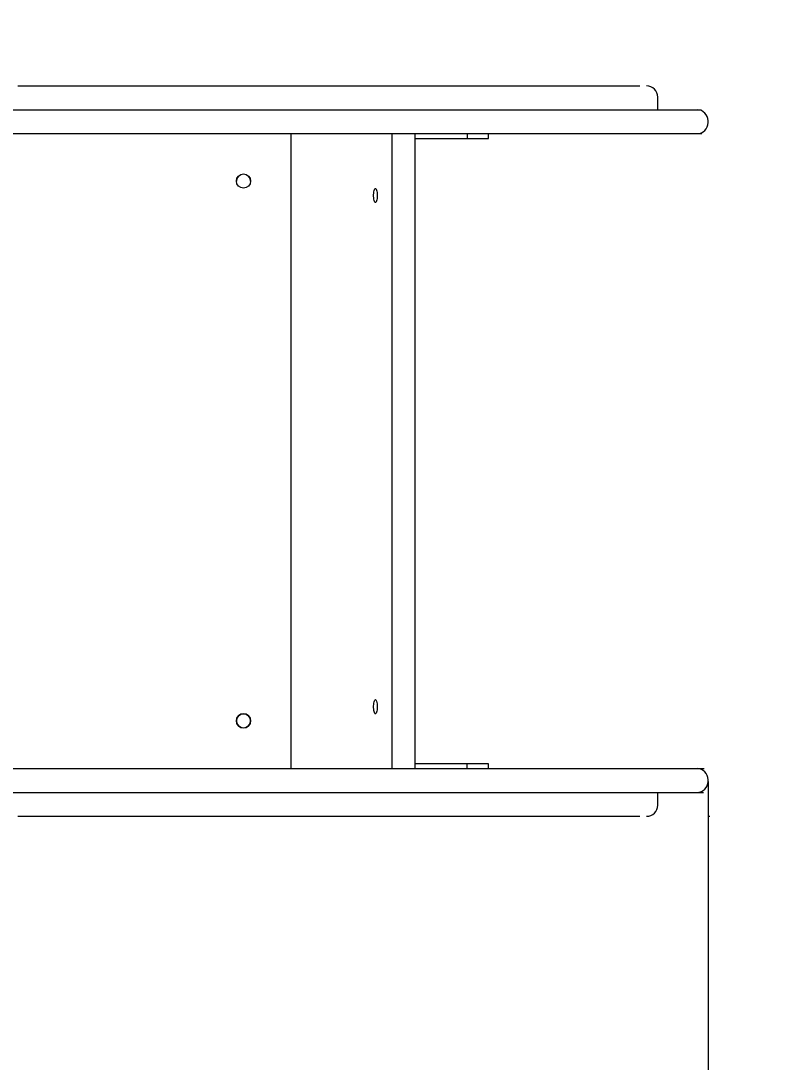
# Model space of a CAD drawing. Header units: millimetres. Extents: x -2605 to 2066, y -2282 to 1821.
# Drawn here: x 133 to 616, y -314 to 342 of the extents above; entities that cross this region are included whole.
import ezdxf

# ---------------------------------------------------------------- set-up
doc = ezdxf.new("R2010")
doc.units = ezdxf.units.MM
for name, color, linetype in [('DIKOM_ОБЪЕКТ', 7, 'Continuous'), ('DIKOM_РАЗМЕР_ЗОНА', 7, 'Continuous'), ('DIKOM_РАЗМЕР_ОБЪЕКТА', 7, 'Continuous')]:
    doc.layers.add(name, color=color, linetype=linetype)
doc.styles.add('style1', font='arialbd.ttf', dxfattribs={"width": 0.8})
doc.dimstyles.new('1-50', dxfattribs={"dimtxt": 300, "dimasz": 200, "dimexe": 100, "dimexo": 0, "dimgap": 100, "dimtad": 1, "dimtxsty": 'style1', "dimcen": 200, "dimclrd": 7, "dimclre": 7, "dimclrt": 7, "dimadec": 1, "dimazin": 2, "dimtfac": 1, "dimtmove": 0, "dimatfit": 2, "dimfxl": 0, "dimlwd": 25, "dimlwe": 18, "dimarcsym": 0})

# ---------------------------------------------------------------- blocks, each defined once
blk = doc.blocks.new('*D9')
at = {"layer": 'Defpoints', "color": 0, "transparency": 16777216}
for p in [(-344.15, -136.43), (565.85, -137.48), (565.85, -753.22)]:
    blk.add_point(p, dxfattribs=at)
at = {"layer": 'DIKOM_РАЗМЕР_ОБЪЕКТА', "color": 7, "lineweight": 18, "transparency": 16777216}
for p, q in [((-344.15, -136.43), (-344.15, -853.22)), ((565.85, -137.48), (565.85, -853.22))]:
    blk.add_line(p, q, dxfattribs=at)
at = {"layer": 'DIKOM_РАЗМЕР_ОБЪЕКТА', "color": 7, "lineweight": 25, "transparency": 16777216}
blk.add_line((-144.15, -753.22), (365.85, -753.22), dxfattribs=at)
at = {"layer": 'DIKOM_РАЗМЕР_ОБЪЕКТА', "color": 7, "transparency": 16777216}
for points in [[(-144.15, -719.89), (-144.15, -786.55), (-344.15, -753.22)], [(365.85, -719.89), (365.85, -786.55), (565.85, -753.22)]]:
    blk.add_solid(points, dxfattribs=at)
at = {"layer": 'DIKOM_РАЗМЕР_ОБЪЕКТА', "color": 7, "transparency": 16777216, "insert": (110.85, -500.05), "char_height": 300, "attachment_point": 5, "style": 'style1'}
blk.add_mtext('{\\fArial|b0|i0|c204|p34;910}', dxfattribs=at)
blk = doc.blocks.new('*D11')
at = {"layer": 'Defpoints', "color": 0, "transparency": 16777216}
for p in [(2065.85, 70.59), (-1844.15, -57.82), (2065.85, -2182)]:
    blk.add_point(p, dxfattribs=at)
at = {"layer": 'DIKOM_РАЗМЕР_ЗОНА', "color": 7, "lineweight": 18, "transparency": 16777216}
for p, q in [((2065.85, 70.59), (2065.85, -2282)), ((-1844.15, -57.82), (-1844.15, -2282))]:
    blk.add_line(p, q, dxfattribs=at)
at = {"layer": 'DIKOM_РАЗМЕР_ЗОНА', "color": 7, "lineweight": 25, "transparency": 16777216}
blk.add_line((-1644.15, -2182), (1865.85, -2182), dxfattribs=at)
at = {"layer": 'DIKOM_РАЗМЕР_ЗОНА', "color": 7, "transparency": 16777216}
for points in [[(-1644.15, -2148.67), (-1644.15, -2215.33), (-1844.15, -2182)], [(1865.85, -2148.67), (1865.85, -2215.33), (2065.85, -2182)]]:
    blk.add_solid(points, dxfattribs=at)
at = {"layer": 'DIKOM_РАЗМЕР_ЗОНА', "color": 7, "transparency": 16777216, "insert": (110.85, -1928.73), "char_height": 300, "attachment_point": 5, "style": 'style1'}
blk.add_mtext('{\\fArial|b0|i0|c204|p34;3910}', dxfattribs=at)
blk = doc.blocks.new('*D12')
at = {"layer": 'Defpoints', "color": 0, "transparency": 16777216}
for p in [(-2154.95, 1820.59), (587.16, 1820.59), (587.16, -1679.41)]:
    blk.add_point(p, dxfattribs=at)
at = {"layer": 'DIKOM_РАЗМЕР_ЗОНА', "color": 7, "lineweight": 18, "transparency": 16777216}
for p, q in [((587.16, 1820.59), (-2254.95, 1820.59)), ((587.16, -1679.41), (-2254.95, -1679.41))]:
    blk.add_line(p, q, dxfattribs=at)
at = {"layer": 'DIKOM_РАЗМЕР_ЗОНА', "color": 7, "lineweight": 25, "transparency": 16777216}
blk.add_line((-2154.95, -1479.41), (-2154.95, 1620.59), dxfattribs=at)
at = {"layer": 'DIKOM_РАЗМЕР_ЗОНА', "color": 7, "transparency": 16777216}
for points in [[(-2188.28, 1620.59), (-2121.62, 1620.59), (-2154.95, 1820.59)], [(-2188.28, -1479.41), (-2121.62, -1479.41), (-2154.95, -1679.41)]]:
    blk.add_solid(points, dxfattribs=at)
at = {"layer": 'DIKOM_РАЗМЕР_ЗОНА', "color": 7, "transparency": 16777216, "insert": (-2408.23, 70.59), "char_height": 300, "attachment_point": 5, "rotation": 90, "style": 'style1'}
blk.add_mtext('{\\fArial|b0|i0|c204|p34;3500}', dxfattribs=at)

msp = doc.modelspace()

# ---------------------------------------------------------------- linework, layer by layer
at = {"layer": 'DIKOM_ОБЪЕКТ', "color": 7, "lineweight": 15}
for p, q in [((130.948, 300.567), (134.825, 300.567)), ((134.825, 300.567), (139.416, 300.567)), ((139.416, 300.567), (150.367, 300.567)), ((150.367, 300.567), (176.705, 300.567)), ((176.705, 300.567), (203.942, 300.567)), ((203.942, 300.567), (216.016, 300.567)), ((216.016, 300.567), (221.338, 300.567)), ((221.338, 300.567), (226.058, 300.567)), ((226.058, 300.567), (228.437, 300.567)), ((228.437, 300.567), (231.175, 300.567)), ((231.175, 300.567), (234.254, 300.567)), ((234.254, 300.567), (237.655, 300.567)), ((237.655, 300.567), (245.349, 300.567)), ((245.349, 300.567), (254.109, 300.567)), ((254.109, 300.567), (263.788, 300.567)), ((263.788, 300.567), (274.237, 300.567)), ((274.237, 300.567), (285.31, 300.567)), ((285.31, 300.567), (296.858, 300.567)), ((296.858, 300.567), (308.733, 300.567)), ((308.733, 300.567), (320.788, 300.567)), ((320.788, 300.567), (332.874, 300.567)), ((332.874, 300.567), (344.844, 300.567)), ((344.844, 300.567), (356.551, 300.567)), ((356.551, 300.567), (367.845, 300.567)), ((367.845, 300.567), (373.292, 300.567)), ((373.292, 300.567), (378.58, 300.567)), ((378.58, 300.567), (383.691, 300.567)), ((383.691, 300.567), (388.608, 300.567)), ((388.608, 300.567), (392.085, 300.567)), ((392.085, 300.567), (395.386, 300.567)), ((395.386, 300.567), (398.52, 300.567)), ((398.52, 300.567), (401.501, 300.567)), ((401.501, 300.567), (404.341, 300.567)), ((404.341, 300.567), (407.051, 300.567)), ((407.051, 300.567), (412.135, 300.567)), ((412.135, 300.567), (416.852, 300.567)), ((416.852, 300.567), (421.298, 300.567)), ((421.298, 300.567), (429.774, 300.567)), ((429.774, 300.567), (447.81, 300.567)), ((447.81, 300.567), (458.942, 300.567)), ((458.942, 300.567), (465.381, 300.567)), ((465.381, 300.567), (472.532, 300.567)), ((472.532, 300.567), (476.656, 300.567)), ((476.656, 300.567), (480.749, 300.567)), ((480.749, 300.567), (484.824, 300.567)), ((484.824, 300.567), (488.894, 300.567)), ((488.894, 300.567), (492.969, 300.567)), ((492.969, 300.567), (497.064, 300.567)), ((497.064, 300.567), (501.19, 300.567)), ((501.19, 300.567), (505.359, 300.567)), ((505.359, 300.567), (509.585, 300.567)), ((509.585, 300.567), (513.878, 300.567)), ((513.878, 300.567), (522.72, 300.567)), ((534.121, 285.567), (534.121, 293.567)), ((115.04, 285.567), (137.669, 285.567)), ((137.669, 285.567), (144.183, 285.567)), ((144.183, 285.567), (149.717, 285.567)), ((149.717, 285.567), (155.541, 285.567)), ((155.541, 285.567), (161.593, 285.567)), ((161.593, 285.567), (167.809, 285.567)), ((167.809, 285.567), (180.48, 285.567)), ((180.48, 285.567), (193.05, 285.567)), ((193.05, 285.567), (205.013, 285.567)), ((205.013, 285.567), (215.863, 285.567)), ((215.863, 285.567), (225.096, 285.567)), ((225.096, 285.567), (227.475, 285.567)), ((227.475, 285.567), (230.213, 285.567)), ((230.213, 285.567), (233.292, 285.567)), ((233.292, 285.567), (236.693, 285.567)), ((236.693, 285.567), (244.386, 285.567)), ((244.386, 285.567), (253.147, 285.567)), ((253.147, 285.567), (262.826, 285.567)), ((262.826, 285.567), (273.276, 285.567)), ((273.276, 285.567), (284.348, 285.567)), ((284.348, 285.567), (295.896, 285.567)), ((295.896, 285.567), (307.771, 285.567)), ((307.771, 285.567), (319.826, 285.567)), ((319.826, 285.567), (319.986, 285.567)), ((319.986, 285.567), (320.788, 285.567)), ((320.788, 285.567), (332.874, 285.567)), ((332.874, 285.567), (344.844, 285.567)), ((344.844, 285.567), (356.551, 285.567)), ((356.551, 285.567), (367.845, 285.567)), ((367.845, 285.567), (373.292, 285.567)), ((373.292, 285.567), (378.58, 285.567)), ((378.58, 285.567), (383.691, 285.567)), ((383.691, 285.567), (388.608, 285.567)), ((388.608, 285.567), (392.085, 285.567)), ((392.085, 285.567), (395.386, 285.567)), ((395.386, 285.567), (398.52, 285.567)), ((398.52, 285.567), (401.501, 285.567)), ((401.501, 285.567), (404.341, 285.567)), ((404.341, 285.567), (407.051, 285.567)), ((407.051, 285.567), (412.135, 285.567)), ((412.135, 285.567), (416.852, 285.567)), ((416.852, 285.567), (421.298, 285.567)), ((421.298, 285.567), (429.774, 285.567)), ((429.774, 285.567), (447.81, 285.567)), ((447.81, 285.567), (458.942, 285.567)), ((458.942, 285.567), (465.381, 285.567)), ((465.381, 285.567), (472.532, 285.567)), ((472.532, 285.567), (476.656, 285.567)), ((476.656, 285.567), (480.749, 285.567)), ((480.749, 285.567), (484.824, 285.567)), ((484.824, 285.567), (488.894, 285.567)), ((488.894, 285.567), (492.969, 285.567)), ((492.969, 285.567), (497.064, 285.567)), ((497.064, 285.567), (501.19, 285.567)), ((501.19, 285.567), (505.359, 285.567)), ((505.359, 285.567), (509.585, 285.567)), ((509.585, 285.567), (513.878, 285.567)), ((513.878, 285.567), (522.72, 285.567)), ((522.72, 285.567), (541.767, 285.567)), ((541.767, 285.567), (542.913, 285.567)), ((542.913, 285.567), (544.043, 285.567)), ((544.043, 285.567), (545.156, 285.567)), ((545.156, 285.567), (546.253, 285.567)), ((546.253, 285.567), (548.396, 285.567)), ((548.396, 285.567), (550.47, 285.567)), ((550.47, 285.567), (552.473, 285.567)), ((552.473, 285.567), (554.403, 285.567)), ((554.403, 285.567), (556.258, 285.567)), ((556.258, 285.567), (558.036, 285.567)), ((558.036, 285.567), (559.737, 285.567)), ((559.737, 285.567), (561.356, 285.567)), ((565.854, 277.567), (565.854, 278.567)), ((115.04, 270.567), (137.669, 270.567)), ((137.669, 270.567), (144.183, 270.567)), ((144.183, 270.567), (149.717, 270.567)), ((149.717, 270.567), (155.541, 270.567)), ((155.541, 270.567), (161.593, 270.567)), ((161.593, 270.567), (167.809, 270.567)), ((167.809, 270.567), (180.48, 270.567)), ((180.48, 270.567), (193.05, 270.567)), ((193.05, 270.567), (205.013, 270.567)), ((205.013, 270.567), (215.863, 270.567)), ((215.863, 270.567), (225.096, 270.567)), ((225.096, 270.567), (227.475, 270.567)), ((227.475, 270.567), (230.213, 270.567)), ((230.213, 270.567), (233.292, 270.567)), ((233.292, 270.567), (236.693, 270.567)), ((236.693, 270.567), (244.386, 270.567)), ((244.386, 270.567), (253.147, 270.567)), ((253.147, 270.567), (262.826, 270.567)), ((262.826, 270.567), (273.276, 270.567)), ((273.276, 270.567), (284.348, 270.567)), ((284.348, 270.567), (295.896, 270.567)), ((295.896, 270.567), (307.771, 270.567)), ((303.17, -129.332), (303.17, 270.567)), ((307.771, 270.567), (319.826, 270.567)), ((319.826, 270.567), (331.912, 270.567)), ((331.912, 270.567), (343.882, 270.567)), ((343.882, 270.567), (355.589, 270.567)), ((355.589, 270.567), (366.883, 270.567)), ((366.612, 270.567), (366.612, -129.433)), ((366.883, 270.567), (372.33, 270.567)), ((372.33, 270.567), (377.618, 270.567)), ((377.618, 270.567), (382.729, 270.567)), ((381.1, 270.567), (381.1, -129.433)), ((382.729, 270.567), (387.646, 270.567)), ((387.646, 270.567), (391.123, 270.567)), ((391.123, 270.567), (394.424, 270.567)), ((394.424, 270.567), (397.558, 270.567)), ((397.558, 270.567), (400.539, 270.567)), ((400.539, 270.567), (403.378, 270.567)), ((403.378, 270.567), (406.089, 270.567)), ((406.089, 270.567), (411.174, 270.567)), ((411.174, 270.567), (415.89, 270.567)), ((414.043, 270.567), (414.043, 267.567)), ((415.89, 270.567), (420.336, 270.567)), ((420.336, 270.567), (428.812, 270.567)), ((427.385, 267.567), (427.385, 270.567)), ((428.812, 270.567), (446.848, 270.567)), ((446.848, 270.567), (457.98, 270.567)), ((457.98, 270.567), (464.419, 270.567)), ((464.419, 270.567), (471.57, 270.567)), ((471.57, 270.567), (475.694, 270.567)), ((475.694, 270.567), (479.787, 270.567)), ((479.787, 270.567), (483.862, 270.567)), ((483.862, 270.567), (487.931, 270.567)), ((487.931, 270.567), (492.007, 270.567)), ((492.007, 270.567), (496.102, 270.567)), ((496.102, 270.567), (500.227, 270.567)), ((500.227, 270.567), (504.397, 270.567)), ((504.397, 270.567), (508.622, 270.567)), ((508.622, 270.567), (512.916, 270.567)), ((512.916, 270.567), (521.758, 270.567)), ((521.758, 270.567), (540.805, 270.567)), ((540.805, 270.567), (541.951, 270.567)), ((541.951, 270.567), (543.081, 270.567)), ((543.081, 270.567), (544.194, 270.567)), ((544.194, 270.567), (545.291, 270.567)), ((545.291, 270.567), (547.434, 270.567)), ((547.434, 270.567), (549.508, 270.567)), ((549.508, 270.567), (551.511, 270.567)), ((551.511, 270.567), (553.441, 270.567)), ((553.441, 270.567), (555.296, 270.567)), ((555.296, 270.567), (557.074, 270.567)), ((557.074, 270.567), (558.774, 270.567)), ((558.774, 270.567), (560.394, 270.567)), ((560.394, 270.567), (561.932, 270.567)), ((381.1, 267.565), (381.202, 267.567)), ((381.202, 267.567), (414.043, 267.567)), ((414.043, 267.567), (427.385, 267.567)), ((74.765, -129.332), (303.17, -129.332)), ((115.04, -129.433), (137.669, -129.433)), ((137.669, -129.433), (144.183, -129.433)), ((144.183, -129.433), (149.717, -129.433)), ((149.717, -129.433), (155.541, -129.433)), ((155.541, -129.433), (161.593, -129.433)), ((161.593, -129.433), (167.809, -129.433)), ((167.809, -129.433), (180.48, -129.433)), ((180.48, -129.433), (193.05, -129.433)), ((193.05, -129.433), (205.013, -129.433)), ((205.013, -129.433), (215.863, -129.433)), ((215.863, -129.433), (225.096, -129.433)), ((225.096, -129.433), (227.475, -129.433)), ((227.475, -129.433), (230.213, -129.433)), ((230.213, -129.433), (233.292, -129.433)), ((233.292, -129.433), (236.693, -129.433)), ((236.693, -129.433), (244.386, -129.433)), ((244.386, -129.433), (253.147, -129.433)), ((253.147, -129.433), (262.826, -129.433)), ((262.826, -129.433), (273.276, -129.433)), ((273.276, -129.433), (284.348, -129.433)), ((283.17, -129.433), (283.17, -129.332)), ((284.348, -129.433), (295.896, -129.433)), ((288.966, -129.433), (288.966, -129.332)), ((295.896, -129.433), (307.771, -129.433)), ((307.771, -129.433), (319.826, -129.433)), ((319.826, -129.433), (331.912, -129.433)), ((331.912, -129.433), (343.882, -129.433)), ((343.882, -129.433), (355.589, -129.433)), ((355.589, -129.433), (366.883, -129.433)), ((366.883, -129.433), (372.33, -129.433)), ((372.33, -129.433), (377.618, -129.433)), ((377.618, -129.433), (382.729, -129.433)), ((381.202, -126.433), (381.1, -126.431)), ((414.043, -126.433), (381.202, -126.433)), ((382.729, -129.433), (387.646, -129.433)), ((387.646, -129.433), (391.123, -129.433)), ((391.123, -129.433), (394.424, -129.433)), ((394.424, -129.433), (397.558, -129.433)), ((397.558, -129.433), (400.539, -129.433)), ((400.539, -129.433), (403.378, -129.433)), ((403.378, -129.433), (406.089, -129.433)), ((406.089, -129.433), (411.174, -129.433)), ((411.174, -129.433), (415.89, -129.433)), ((414.043, -129.433), (414.043, -126.433)), ((427.385, -126.433), (414.043, -126.433)), ((415.89, -129.433), (420.336, -129.433)), ((420.336, -129.433), (428.812, -129.433)), ((427.385, -129.433), (427.385, -126.433)), ((428.812, -129.433), (446.848, -129.433)), ((446.848, -129.433), (457.98, -129.433)), ((457.98, -129.433), (464.419, -129.433)), ((464.419, -129.433), (471.57, -129.433)), ((471.57, -129.433), (475.694, -129.433)), ((475.694, -129.433), (479.787, -129.433)), ((479.787, -129.433), (483.862, -129.433)), ((483.862, -129.433), (487.931, -129.433)), ((487.931, -129.433), (492.007, -129.433)), ((492.007, -129.433), (496.102, -129.433)), ((496.102, -129.433), (500.227, -129.433)), ((500.227, -129.433), (504.397, -129.433)), ((504.397, -129.433), (508.622, -129.433)), ((508.622, -129.433), (512.916, -129.433)), ((512.916, -129.433), (521.758, -129.433)), ((521.758, -129.433), (540.805, -129.433)), ((540.805, -129.433), (541.951, -129.433)), ((541.951, -129.433), (543.081, -129.433)), ((543.081, -129.433), (544.194, -129.433)), ((544.194, -129.433), (545.291, -129.433)), ((545.291, -129.433), (547.434, -129.433)), ((547.434, -129.433), (549.508, -129.433)), ((549.508, -129.433), (551.511, -129.433)), ((551.511, -129.433), (553.441, -129.433)), ((553.441, -129.433), (555.296, -129.433)), ((555.296, -129.433), (557.074, -129.433)), ((557.074, -129.433), (558.774, -129.433)), ((558.774, -129.433), (560.394, -129.433)), ((560.394, -129.433), (561.932, -129.433)), ((561.932, -129.433), (563.385, -129.433)), ((565.854, -137.433), (565.854, -136.433)), ((115.04, -144.433), (137.669, -144.433)), ((137.669, -144.433), (144.183, -144.433)), ((144.183, -144.433), (149.717, -144.433)), ((149.717, -144.433), (155.541, -144.433)), ((155.541, -144.433), (161.593, -144.433)), ((161.593, -144.433), (167.809, -144.433)), ((167.809, -144.433), (180.48, -144.433)), ((180.48, -144.433), (193.05, -144.433)), ((193.05, -144.433), (205.013, -144.433)), ((205.013, -144.433), (215.863, -144.433)), ((215.863, -144.433), (225.096, -144.433)), ((225.096, -144.433), (227.475, -144.433)), ((227.475, -144.433), (230.213, -144.433)), ((230.213, -144.433), (233.292, -144.433)), ((233.292, -144.433), (236.693, -144.433)), ((236.693, -144.433), (244.386, -144.433)), ((244.386, -144.433), (253.147, -144.433)), ((253.147, -144.433), (262.826, -144.433)), ((262.826, -144.433), (273.276, -144.433)), ((273.276, -144.433), (284.348, -144.433)), ((284.348, -144.433), (295.896, -144.433)), ((295.896, -144.433), (307.771, -144.433)), ((307.771, -144.433), (319.826, -144.433)), ((319.826, -144.433), (319.986, -144.433)), ((319.986, -144.433), (320.788, -144.433)), ((320.788, -144.433), (332.874, -144.433)), ((332.874, -144.433), (344.844, -144.433)), ((344.844, -144.433), (356.551, -144.433)), ((356.551, -144.433), (367.845, -144.433)), ((367.845, -144.433), (373.292, -144.433)), ((373.292, -144.433), (378.58, -144.433)), ((378.58, -144.433), (383.691, -144.433)), ((383.691, -144.433), (388.608, -144.433)), ((388.608, -144.433), (392.085, -144.433)), ((392.085, -144.433), (395.386, -144.433)), ((395.386, -144.433), (398.52, -144.433)), ((398.52, -144.433), (401.501, -144.433)), ((401.501, -144.433), (404.341, -144.433)), ((404.341, -144.433), (407.051, -144.433)), ((407.051, -144.433), (412.135, -144.433)), ((412.135, -144.433), (416.852, -144.433)), ((416.852, -144.433), (421.298, -144.433)), ((421.298, -144.433), (429.774, -144.433)), ((429.774, -144.433), (447.81, -144.433)), ((447.81, -144.433), (458.942, -144.433)), ((458.942, -144.433), (465.381, -144.433)), ((465.381, -144.433), (472.532, -144.433)), ((472.532, -144.433), (476.656, -144.433)), ((476.656, -144.433), (480.749, -144.433)), ((480.749, -144.433), (484.824, -144.433)), ((484.824, -144.433), (488.894, -144.433)), ((488.894, -144.433), (492.969, -144.433)), ((492.969, -144.433), (497.064, -144.433)), ((497.064, -144.433), (501.19, -144.433)), ((501.19, -144.433), (505.359, -144.433)), ((505.359, -144.433), (509.585, -144.433)), ((509.585, -144.433), (513.878, -144.433)), ((513.878, -144.433), (522.72, -144.433)), ((522.72, -144.433), (541.767, -144.433)), ((534.121, -152.433), (534.121, -144.433)), ((541.767, -144.433), (542.913, -144.433)), ((542.913, -144.433), (544.043, -144.433)), ((544.043, -144.433), (545.156, -144.433)), ((545.156, -144.433), (546.253, -144.433)), ((546.253, -144.433), (548.396, -144.433)), ((548.396, -144.433), (550.47, -144.433)), ((550.47, -144.433), (552.473, -144.433)), ((552.473, -144.433), (554.403, -144.433)), ((554.403, -144.433), (556.258, -144.433)), ((556.258, -144.433), (558.036, -144.433)), ((558.036, -144.433), (559.737, -144.433)), ((559.737, -144.433), (561.356, -144.433)), ((561.356, -144.433), (562.893, -144.433)), ((130.948, -159.433), (134.825, -159.433)), ((134.825, -159.433), (139.416, -159.433)), ((139.416, -159.433), (150.367, -159.433)), ((150.367, -159.433), (176.705, -159.433)), ((176.705, -159.433), (203.942, -159.433)), ((203.942, -159.433), (216.016, -159.433)), ((216.016, -159.433), (221.338, -159.433)), ((221.338, -159.433), (226.058, -159.433)), ((226.058, -159.433), (228.437, -159.433)), ((228.437, -159.433), (231.175, -159.433)), ((231.175, -159.433), (234.254, -159.433)), ((234.254, -159.433), (237.655, -159.433)), ((237.655, -159.433), (245.349, -159.433)), ((245.349, -159.433), (254.109, -159.433)), ((254.109, -159.433), (263.788, -159.433)), ((263.788, -159.433), (274.237, -159.433)), ((274.237, -159.433), (285.31, -159.433)), ((285.31, -159.433), (296.858, -159.433)), ((296.858, -159.433), (308.733, -159.433)), ((308.733, -159.433), (320.788, -159.433)), ((320.788, -159.433), (332.874, -159.433)), ((332.874, -159.433), (344.844, -159.433)), ((344.844, -159.433), (356.551, -159.433)), ((356.551, -159.433), (367.845, -159.433)), ((367.845, -159.433), (373.292, -159.433)), ((373.292, -159.433), (378.58, -159.433)), ((378.58, -159.433), (383.691, -159.433)), ((383.691, -159.433), (388.608, -159.433)), ((388.608, -159.433), (392.085, -159.433)), ((392.085, -159.433), (395.386, -159.433)), ((395.386, -159.433), (398.52, -159.433)), ((398.52, -159.433), (401.501, -159.433)), ((401.501, -159.433), (404.341, -159.433)), ((404.341, -159.433), (407.051, -159.433)), ((407.051, -159.433), (412.135, -159.433)), ((412.135, -159.433), (416.852, -159.433)), ((416.852, -159.433), (421.298, -159.433)), ((421.298, -159.433), (429.774, -159.433)), ((429.774, -159.433), (447.81, -159.433)), ((447.81, -159.433), (458.942, -159.433)), ((458.942, -159.433), (465.381, -159.433)), ((465.381, -159.433), (472.532, -159.433)), ((472.532, -159.433), (476.656, -159.433)), ((476.656, -159.433), (480.749, -159.433)), ((480.749, -159.433), (484.824, -159.433)), ((484.824, -159.433), (488.894, -159.433)), ((488.894, -159.433), (492.969, -159.433)), ((492.969, -159.433), (497.064, -159.433)), ((497.064, -159.433), (501.19, -159.433)), ((501.19, -159.433), (505.359, -159.433)), ((505.359, -159.433), (509.585, -159.433)), ((509.585, -159.433), (513.878, -159.433)), ((513.878, -159.433), (522.72, -159.433)), ((565.714, -159.433), (566.994, -159.433))]:
    msp.add_line(p, q, dxfattribs=at)
at = {"layer": 'DIKOM_ОБЪЕКТ', "color": 7, "lineweight": 15, "flags": 128}
for points in [[(357.423, 231.567), (357.396, 230.6), (357.316, 229.677), (357.186, 228.844), (357.013, 228.137), (356.804, 227.591), (356.57, 227.231), (356.322, 227.074), (356.07, 227.126), (355.828, 227.387), (355.605, 227.842), (355.413, 228.472), (355.261, 229.247), (355.155, 230.13), (355.101, 231.08), (355.101, 232.053), (355.155, 233.004), (355.261, 233.887), (355.413, 234.662), (355.605, 235.292), (355.828, 235.747), (356.07, 236.008), (356.322, 236.06), (356.57, 235.903), (356.804, 235.543), (357.013, 234.997), (357.186, 234.29), (357.316, 233.456), (357.396, 232.534), (357.423, 231.567)], [(357.423, -90.433), (357.396, -91.4), (357.316, -92.323), (357.186, -93.156), (357.013, -93.863), (356.804, -94.409), (356.57, -94.769), (356.322, -94.926), (356.07, -94.874), (355.828, -94.613), (355.605, -94.158), (355.413, -93.528), (355.261, -92.753), (355.155, -91.87), (355.101, -90.92), (355.101, -89.947), (355.155, -88.996), (355.261, -88.113), (355.413, -87.338), (355.605, -86.708), (355.828, -86.253), (356.07, -85.992), (356.322, -85.94), (356.57, -86.097), (356.804, -86.457), (357.013, -87.003), (357.186, -87.71), (357.316, -88.544), (357.396, -89.466), (357.423, -90.433)]]:
    msp.add_lwpolyline(points, dxfattribs=at)
at = {"layer": 'DIKOM_ОБЪЕКТ', "color": 7, "lineweight": 15}
for centre in [(273.17, 240.668), (273.17, -99.332)]:
    msp.add_circle(centre, 4.5, dxfattribs=at)
at = {"layer": 'DIKOM_ОБЪЕКТ', "color": 7, "lineweight": 15, "extrusion": (-2.77556e-16, 3.47972e-15, -1)}
msp.add_circle((-273.17, -99.332), 4.486, dxfattribs=at)
at = {"layer": 'DIKOM_ОБЪЕКТ', "color": 7, "lineweight": 15}
for centre, radius, start, end in [((527.121, 293.567), 7, 0, 90), ((558.854, 278.567), 7, 0, 90), ((558.854, 277.567), 7, 270, 0), ((273.17, 240.466), 4.5, 1.285474, 178.714503), ((558.854, -136.433), 7, 0, 90), ((558.854, -137.433), 7, 270, 0), ((527.121, -152.433), 7, 270, 0)]:
    msp.add_arc(centre, radius, start, end, dxfattribs=at)

# ---------------------------------------------------------------- dimensions: what is measured, and where the dimension line sits
at = {"layer": 'DIKOM_РАЗМЕР_ЗОНА'}
dim = msp.add_linear_dim(base=(-2154.952, 1820.59), p1=(587.164, -1679.41), p2=(587.164, 1820.59), angle=90, text='{\\fArial|b0|i0|c204|p34;<>}', dimstyle='1-50', dxfattribs=at)
dim.commit()
dim.dimension.update_dxf_attribs({"geometry": '*D12', "text_midpoint": (-2154.952, 70.59), "dimtype": 160})
dim = msp.add_linear_dim(base=(2065.854, -2182), p1=(-1844.146, -57.818), p2=(2065.854, 70.59), text='{\\fArial|b0|i0|c204|p34;<>}', dimstyle='1-50', dxfattribs=at)
dim.commit()
dim.dimension.update_dxf_attribs({"geometry": '*D11', "text_midpoint": (110.854, -2182), "dimtype": 160})
at = {"layer": 'DIKOM_РАЗМЕР_ОБЪЕКТА'}
dim = msp.add_linear_dim(base=(565.854, -753.221), p1=(-344.146, -136.433), p2=(565.854, -137.479), text='{\\fArial|b0|i0|c204|p34;<>}', dimstyle='1-50', dxfattribs=at)
dim.commit()
dim.dimension.update_dxf_attribs({"geometry": '*D9', "text_midpoint": (110.854, -753.221), "dimtype": 160})

doc.saveas('drawing.dxf')
